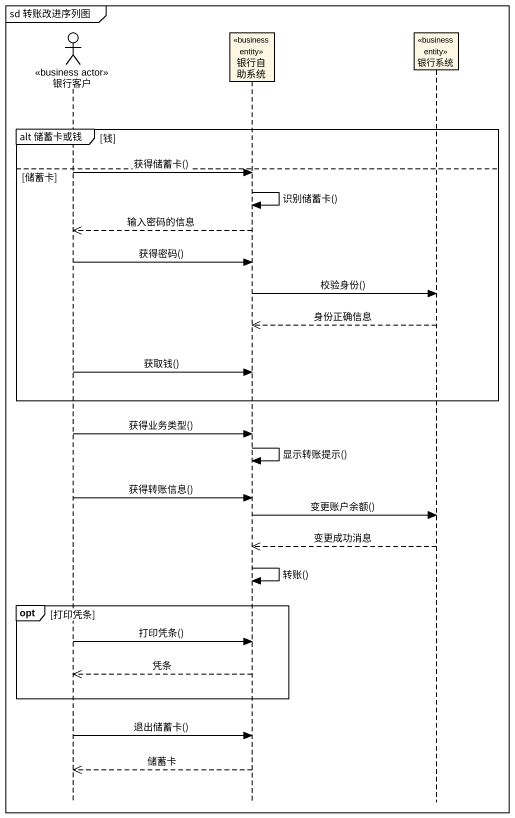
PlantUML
@startuml
mainframe sd 转账改进序列图
hide footbox
actor 银行客户 <<business actor>>
participant 银行自助系统 <<business entity>>
participant 银行系统 <<business entity>>

group alt 储蓄卡或钱 [钱]
else 储蓄卡
  银行客户 -> 银行自助系统 : 获得储蓄卡()
  银行自助系统 -> 银行自助系统 : 识别储蓄卡()
  银行自助系统 -->> 银行客户 : 输入密码的信息
  银行客户 -> 银行自助系统 : 获得密码()
  银行自助系统 -> 银行系统 : 校验身份()
  银行系统 -->> 银行自助系统 : 身份正确信息
  银行客户 -> 银行自助系统 : 获取钱()
end
银行客户 -> 银行自助系统 : 获得业务类型()
银行自助系统 -> 银行自助系统 : 显示转账提示()
银行客户 -> 银行自助系统 : 获得转账信息()
银行自助系统 -> 银行系统 : 变更账户余额()
银行系统 -->> 银行自助系统 : 变更成功消息
银行自助系统 -> 银行自助系统 : 转账()
opt 打印凭条
  银行客户 -> 银行自助系统 : 打印凭条()
  银行自助系统 -->> 银行客户 : 凭条
end
银行客户 -> 银行自助系统 : 退出储蓄卡()
银行自助系统 -->> 银行客户 : 储蓄卡
@enduml
